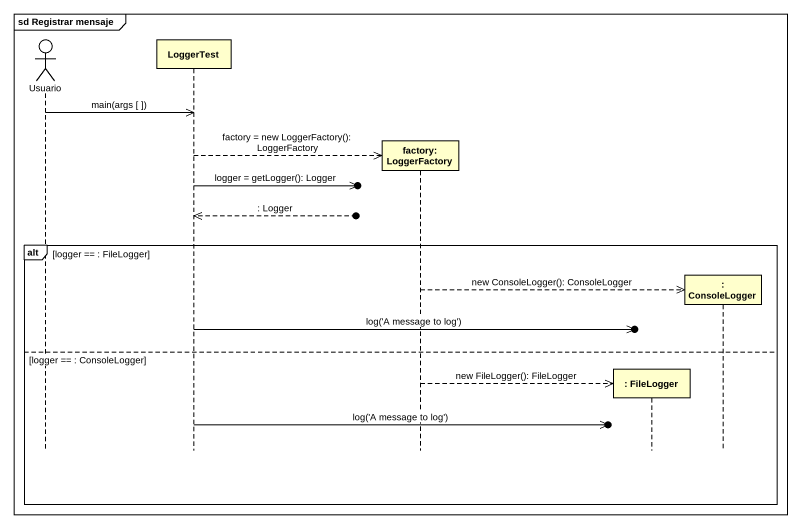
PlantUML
@startuml
mainframe sd Registrar mensaje
hide footbox
actor Usuario
participant LoggerTest
participant "factory: LoggerFactory" as factory_LoggerFactory
participant ": FileLogger" as FileLogger
participant ": ConsoleLogger" as ConsoleLogger

Usuario ->> LoggerTest : main(args [ ])
LoggerTest -->> factory_LoggerFactory ** : factory = new LoggerFactory(): LoggerFactory
LoggerTest ->>o] : logger = getLogger(): Logger
LoggerTest <<--o] : : Logger
alt logger == : FileLogger
  factory_LoggerFactory -->> ConsoleLogger ** : new ConsoleLogger(): ConsoleLogger
  LoggerTest ->>o] : log('A message to log')
else logger == : ConsoleLogger
  factory_LoggerFactory -->> FileLogger ** : new FileLogger(): FileLogger
  LoggerTest ->>o] : log('A message to log')
end
@enduml
